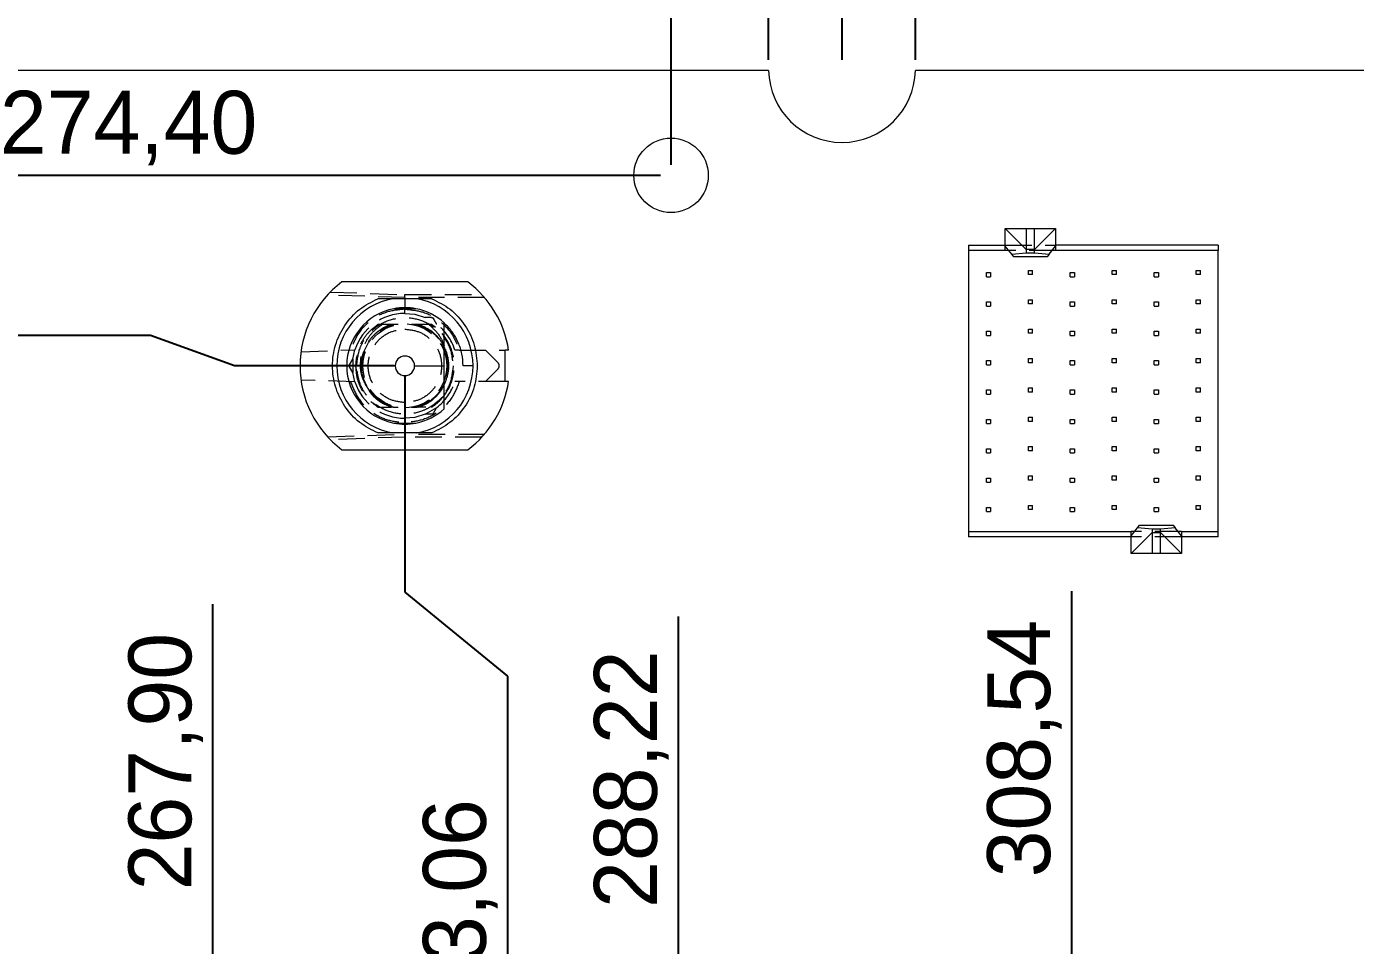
# Model space of a CAD drawing. Header units: millimetres. Extents: x -64 to 530, y -86 to 334.
# Drawn here: x 255 to 318.4, y 237.7 to 281.5 of the extents above; entities that cross this region are included whole.
import ezdxf

# ---------------------------------------------------------------- set-up
doc = ezdxf.new("R2010")
doc.units = ezdxf.units.MM
doc.header["$PDSIZE"] = -1
doc.linetypes.add('HIDDEN', pattern=[1.905, 1.27, -0.635])
doc.dimstyles.new('ISO-25', dxfattribs={"dimtxt": 2.5, "dimasz": 2.5, "dimexe": 1.25, "dimexo": 0.625, "dimtad": 1, "dimtxsty": 'Standard', "dimcen": 2.5, "dimadec": 0, "dimazin": 0, "dimtfac": 1, "dimtmove": 0, "dimatfit": 3, "dimfxl": 0, "dimarcsym": 0})

# ---------------------------------------------------------------- blocks, each defined once
blk = doc.blocks.new('*D35')
at = {"color": 0, "lineweight": -2}
for p, q in [((437.684, 297.079), (437.684, 315.579)), ((431.8, 293.079), (437.684, 297.079)), ((431.8, 279.9), (431.8, 293.079))]:
    blk.add_line(p, q, dxfattribs=at)
at = {"layer": 'Defpoints', "color": 0}
for p in [(437.684, 301.079), (431.8, 279.4), (0, 0)]:
    blk.add_point(p, dxfattribs=at)
at = {"color": 0, "insert": (435.434, 308.579), "char_height": 3, "attachment_point": 5, "rotation": 90}
blk.add_mtext('431,80', dxfattribs=at)
blk = doc.blocks.new('*D43')
at = {"color": 0, "lineweight": -2}
for p, q in [((280.31, 293.54), (280.31, 313.54)), ((285.75, 289.54), (280.31, 293.54)), ((285.75, 274.9), (285.75, 289.54))]:
    blk.add_line(p, q, dxfattribs=at)
at = {"layer": 'Defpoints', "color": 0}
for p in [(280.31, 297.54), (285.75, 274.4), (0, 0)]:
    blk.add_point(p, dxfattribs=at)
at = {"color": 0, "insert": (278.06, 305.79), "char_height": 3, "attachment_point": 5, "rotation": 90}
blk.add_mtext('285,75', dxfattribs=at)
blk = doc.blocks.new('*D44')
at = {"color": 0, "lineweight": -2}
for p, q in [((298.633, 293.447), (298.633, 312.947)), ((293.9, 289.447), (298.633, 293.447)), ((293.9, 279.9), (293.9, 289.447))]:
    blk.add_line(p, q, dxfattribs=at)
at = {"layer": 'Defpoints', "color": 0}
for p in [(298.633, 297.447), (293.9, 279.4), (0, 0)]:
    blk.add_point(p, dxfattribs=at)
at = {"color": 0, "insert": (296.383, 305.447), "char_height": 3, "attachment_point": 5, "rotation": 90}
blk.add_mtext('293,90', dxfattribs=at)
blk = doc.blocks.new('*D45')
at = {"color": 0, "lineweight": -2}
blk.add_line((285.25, 274.4), (252.388, 274.4), dxfattribs=at)
at = {"layer": 'Defpoints', "color": 0}
for p in [(267.888, 274.4), (285.75, 274.4), (0, 0)]:
    blk.add_point(p, dxfattribs=at)
at = {"color": 0, "insert": (259.888, 276.65), "char_height": 3, "attachment_point": 5}
blk.add_mtext('274,40', dxfattribs=at)
blk = doc.blocks.new('*D46')
at = {"color": 0, "lineweight": -2}
for p, q in [((273.06, 264.82), (273.06, 254.53)), ((273.06, 254.53), (277.95, 250.53)), ((277.95, 250.53), (277.95, 231.03))]:
    blk.add_line(p, q, dxfattribs=at)
at = {"layer": 'Defpoints', "color": 0}
for p in [(273.06, 265.32), (277.95, 246.53), (0, 0)]:
    blk.add_point(p, dxfattribs=at)
at = {"color": 0, "insert": (275.7, 238.53), "char_height": 3, "attachment_point": 5, "rotation": 90}
blk.add_mtext('273,06', dxfattribs=at)
blk = doc.blocks.new('*D47')
at = {"color": 0, "lineweight": -2}
for p, q in [((260.93, 266.76), (240.93, 266.76)), ((264.93, 265.32), (260.93, 266.76)), ((272.56, 265.32), (264.93, 265.32))]:
    blk.add_line(p, q, dxfattribs=at)
at = {"layer": 'Defpoints', "color": 0}
for p in [(256.93, 266.76), (273.06, 265.32), (0, 0)]:
    blk.add_point(p, dxfattribs=at)
at = {"color": 0, "insert": (248.68, 269.01), "char_height": 3, "attachment_point": 5}
blk.add_mtext('265,32', dxfattribs=at)
blk = doc.blocks.new('*D48')
at = {"color": 0, "lineweight": -2}
for p, q in [((355.301, 295.339), (355.301, 315.339)), ((359.73, 291.339), (355.301, 295.339)), ((359.73, 265.82), (359.73, 291.339))]:
    blk.add_line(p, q, dxfattribs=at)
at = {"layer": 'Defpoints', "color": 0}
for p in [(355.301, 299.339), (359.73, 265.32), (0, 0)]:
    blk.add_point(p, dxfattribs=at)
at = {"color": 0, "insert": (353.051, 307.589), "char_height": 3, "attachment_point": 5, "rotation": 90}
blk.add_mtext('359,73', dxfattribs=at)
blk = doc.blocks.new('*D49')
at = {"color": 0, "lineweight": -2}
for p, q in [((349.375, 265.32), (345.375, 260.541)), ((359.23, 265.32), (349.375, 265.32)), ((345.375, 260.541), (325.375, 260.541))]:
    blk.add_line(p, q, dxfattribs=at)
at = {"layer": 'Defpoints', "color": 0}
for p in [(359.73, 265.32), (341.375, 260.541), (0, 0)]:
    blk.add_point(p, dxfattribs=at)
at = {"color": 0, "insert": (333.125, 262.791), "char_height": 3, "attachment_point": 5}
blk.add_mtext('265,32', dxfattribs=at)
blk = doc.blocks.new('*D50')
at = {"color": 0, "lineweight": -2}
for p, q in [((411.281, 297.743), (411.281, 316.243)), ((415.9, 293.743), (411.281, 297.743)), ((415.9, 279.97), (415.9, 293.743))]:
    blk.add_line(p, q, dxfattribs=at)
at = {"layer": 'Defpoints', "color": 0}
for p in [(411.281, 301.743), (415.9, 279.47), (0, 0)]:
    blk.add_point(p, dxfattribs=at)
at = {"color": 0, "insert": (409.031, 309.243), "char_height": 3, "attachment_point": 5, "rotation": 90}
blk.add_mtext('415,90', dxfattribs=at)
blk = doc.blocks.new('*D51')
at = {"color": 0, "lineweight": -2}
for p, q in [((441.42, 274.4), (445.42, 275.871)), ((445.42, 275.871), (464.92, 275.871)), ((425.95, 274.4), (441.42, 274.4))]:
    blk.add_line(p, q, dxfattribs=at)
at = {"layer": 'Defpoints', "color": 0}
for p in [(449.42, 275.871), (425.45, 274.4), (0, 0)]:
    blk.add_point(p, dxfattribs=at)
at = {"color": 0, "insert": (457.42, 278.121), "char_height": 3, "attachment_point": 5}
blk.add_mtext('274,40', dxfattribs=at)
blk = doc.blocks.new('*D52')
at = {"color": 0, "lineweight": -2}
for p, q in [((423.283, 294.998), (423.283, 314.998)), ((425.45, 290.998), (423.283, 294.998)), ((425.45, 274.9), (425.45, 290.998))]:
    blk.add_line(p, q, dxfattribs=at)
at = {"layer": 'Defpoints', "color": 0}
for p in [(423.283, 298.998), (425.45, 274.4), (0, 0)]:
    blk.add_point(p, dxfattribs=at)
at = {"color": 0, "insert": (421.033, 307.248), "char_height": 3, "attachment_point": 5, "rotation": 90}
blk.add_mtext('425,45', dxfattribs=at)
blk = doc.blocks.new('*D75')
at = {"color": 0, "lineweight": -2}
for p, q in [((288.794, 294.16), (288.794, 313.16)), ((290.401, 290.16), (288.794, 294.16)), ((290.401, 279.9), (290.401, 290.16))]:
    blk.add_line(p, q, dxfattribs=at)
at = {"layer": 'Defpoints', "color": 0}
for p in [(288.794, 298.16), (290.401, 279.4), (0, 0)]:
    blk.add_point(p, dxfattribs=at)
at = {"color": 0, "insert": (286.544, 305.91), "char_height": 3, "attachment_point": 5, "rotation": 90}
blk.add_mtext('290,40', dxfattribs=at)
blk = doc.blocks.new('*D76')
at = {"color": 0, "lineweight": -2}
for p, q in [((306.252, 292.611), (306.252, 312.111)), ((297.399, 288.611), (306.252, 292.611)), ((297.399, 279.9), (297.399, 288.611))]:
    blk.add_line(p, q, dxfattribs=at)
at = {"layer": 'Defpoints', "color": 0}
for p in [(306.252, 296.611), (297.399, 279.4), (0, 0)]:
    blk.add_point(p, dxfattribs=at)
at = {"color": 0, "insert": (304.002, 304.611), "char_height": 3, "attachment_point": 5, "rotation": 90}
blk.add_mtext('297,40', dxfattribs=at)
blk = doc.blocks.new('*D77')
at = {"color": 0, "lineweight": -2}
for p, q in [((404.526, 297.682), (404.526, 316.182)), ((412.401, 293.682), (404.526, 297.682)), ((412.401, 279.9), (412.401, 293.682))]:
    blk.add_line(p, q, dxfattribs=at)
at = {"layer": 'Defpoints', "color": 0}
for p in [(404.526, 301.682), (412.401, 279.4), (0, 0)]:
    blk.add_point(p, dxfattribs=at)
at = {"color": 0, "insert": (402.276, 309.182), "char_height": 3, "attachment_point": 5, "rotation": 90}
blk.add_mtext('412,40', dxfattribs=at)
blk = doc.blocks.new('*D78')
at = {"color": 0, "lineweight": -2}
for p, q in [((417.265, 297.291), (417.265, 315.791)), ((419.399, 293.291), (417.265, 297.291)), ((419.399, 279.9), (419.399, 293.291))]:
    blk.add_line(p, q, dxfattribs=at)
at = {"layer": 'Defpoints', "color": 0}
for p in [(417.265, 301.291), (419.399, 279.4), (0, 0)]:
    blk.add_point(p, dxfattribs=at)
at = {"color": 0, "insert": (415.015, 308.791), "char_height": 3, "attachment_point": 5, "rotation": 90}
blk.add_mtext('419,40', dxfattribs=at)
blk = doc.blocks.new('*D119')
at = {"color": 0, "lineweight": -2}
for p, q in [((393.843, 235.159), (393.843, 254.159)), ((396, 231.159), (393.843, 235.159)), ((396, 225.095), (396, 231.159))]:
    blk.add_line(p, q, dxfattribs=at)
at = {"layer": 'Defpoints', "color": 0}
for p in [(393.843, 239.159), (396, 224.595), (0, 0)]:
    blk.add_point(p, dxfattribs=at)
at = {"color": 0, "insert": (391.593, 246.909), "char_height": 3, "attachment_point": 5, "rotation": 90}
blk.add_mtext('396,00', dxfattribs=at)
blk = doc.blocks.new('*D120')
at = {"color": 0, "lineweight": -2}
for p, q in [((372.602, 236.309), (372.602, 255.809)), ((373.5, 232.309), (372.602, 236.309)), ((373.5, 225.095), (373.5, 232.309))]:
    blk.add_line(p, q, dxfattribs=at)
at = {"layer": 'Defpoints', "color": 0}
for p in [(372.602, 240.309), (373.5, 224.595), (0, 0)]:
    blk.add_point(p, dxfattribs=at)
at = {"color": 0, "insert": (370.352, 248.309), "char_height": 3, "attachment_point": 5, "rotation": 90}
blk.add_mtext('373,50', dxfattribs=at)
blk = doc.blocks.new('*D121')
at = {"color": 0, "lineweight": -2}
for p, q in [((345.579, 237.414), (345.579, 256.414)), ((349.175, 233.414), (345.579, 237.414)), ((349.175, 225.095), (349.175, 233.414))]:
    blk.add_line(p, q, dxfattribs=at)
at = {"layer": 'Defpoints', "color": 0}
for p in [(345.579, 241.414), (349.175, 224.595), (0, 0)]:
    blk.add_point(p, dxfattribs=at)
at = {"color": 0, "insert": (343.329, 249.164), "char_height": 3, "attachment_point": 5, "rotation": 90}
blk.add_mtext('349,18', dxfattribs=at)
blk = doc.blocks.new('*D122')
at = {"color": 0, "lineweight": -2}
for p, q in [((325.674, 236.995), (325.674, 256.995)), ((328.855, 232.995), (325.674, 236.995)), ((328.855, 225.095), (328.855, 232.995))]:
    blk.add_line(p, q, dxfattribs=at)
at = {"layer": 'Defpoints', "color": 0}
for p in [(325.674, 240.995), (328.855, 224.595), (0, 0)]:
    blk.add_point(p, dxfattribs=at)
at = {"color": 0, "insert": (323.424, 249.245), "char_height": 3, "attachment_point": 5, "rotation": 90}
blk.add_mtext('328,86', dxfattribs=at)
blk = doc.blocks.new('*D123')
at = {"color": 0, "lineweight": -2}
for p, q in [((304.85, 235.076), (304.85, 254.576)), ((308.535, 231.076), (304.85, 235.076)), ((308.535, 225.095), (308.535, 231.076))]:
    blk.add_line(p, q, dxfattribs=at)
at = {"layer": 'Defpoints', "color": 0}
for p in [(304.85, 239.076), (308.535, 224.595), (0, 0)]:
    blk.add_point(p, dxfattribs=at)
at = {"color": 0, "insert": (302.6, 247.076), "char_height": 3, "attachment_point": 5, "rotation": 90}
blk.add_mtext('308,54', dxfattribs=at)
blk = doc.blocks.new('*D124')
at = {"color": 0, "lineweight": -2}
for p, q in [((286.103, 233.369), (286.103, 253.369)), ((288.215, 229.369), (286.103, 233.369)), ((288.215, 225.095), (288.215, 229.369))]:
    blk.add_line(p, q, dxfattribs=at)
at = {"layer": 'Defpoints', "color": 0}
for p in [(286.103, 237.369), (288.215, 224.595), (0, 0)]:
    blk.add_point(p, dxfattribs=at)
at = {"color": 0, "insert": (283.853, 245.619), "char_height": 3, "attachment_point": 5, "rotation": 90}
blk.add_mtext('288,22', dxfattribs=at)
blk = doc.blocks.new('*D125')
at = {"color": 0, "lineweight": -2}
for p, q in [((263.907, 234.454), (263.907, 253.954)), ((267.895, 230.454), (263.907, 234.454)), ((267.895, 225.095), (267.895, 230.454))]:
    blk.add_line(p, q, dxfattribs=at)
at = {"layer": 'Defpoints', "color": 0}
for p in [(263.907, 238.454), (267.895, 224.595), (0, 0)]:
    blk.add_point(p, dxfattribs=at)
at = {"color": 0, "insert": (261.657, 246.454), "char_height": 3, "attachment_point": 5, "rotation": 90}
blk.add_mtext('267,90', dxfattribs=at)

msp = doc.modelspace()

# ---------------------------------------------------------------- linework, layer by layer
at = {"color": 7, "linetype": 'Continuous', "lineweight": 15}
for p, q in [((290.401, 279.4), (139.399, 279.4)), ((412.401, 279.4), (297.399, 279.4)), ((301.685, 271.87), (302.685, 271.87)), ((301.685, 271.87), (302.685, 270.87)), ((301.685, 271.02), (301.685, 271.87)), ((302.685, 271.87), (303.085, 271.87)), ((302.685, 271.87), (302.685, 270.87)), ((303.085, 270.87), (303.085, 271.87)), ((303.085, 270.87), (304.085, 271.87)), ((303.085, 271.87), (304.085, 271.87)), ((304.085, 271.87), (304.085, 271.02)), ((299.935, 271.07), (301.685, 271.07)), ((299.935, 271.07), (299.935, 270.82)), ((301.685, 270.82), (299.935, 270.82)), ((299.935, 270.82), (299.935, 257.42)), ((301.99, 270.639), (301.685, 271.02)), ((301.685, 270.82), (301.685, 271.02)), ((301.99, 270.639), (302.685, 270.7)), ((302.085, 270.52), (301.99, 270.639)), ((303.085, 270.87), (302.685, 270.87)), ((302.685, 270.87), (302.685, 270.7)), ((302.685, 270.7), (303.085, 270.7)), ((303.085, 270.7), (303.085, 270.87)), ((303.085, 270.7), (303.78, 270.639)), ((303.78, 270.639), (303.685, 270.52)), ((303.78, 270.639), (304.085, 271.02)), ((311.835, 271.07), (304.085, 271.07)), ((304.085, 271.02), (304.085, 270.82)), ((311.835, 270.82), (304.085, 270.82)), ((311.835, 271.07), (311.835, 270.82)), ((311.835, 257.42), (311.835, 270.82)), ((303.685, 270.52), (302.085, 270.52)), ((276.06, 269.32), (270.06, 269.32)), ((278.003, 266.07), (277.835, 266.07)), ((277.835, 264.57), (277.835, 266.07)), ((270.285, 265.32), (269.81, 265.32)), ((270.285, 265.32), (272.595, 265.32)), ((273.525, 265.32), (274.935, 265.32)), ((276.31, 265.32), (275.835, 265.32)), ((278.003, 264.57), (277.835, 264.57)), ((270.06, 261.32), (276.06, 261.32)), ((299.935, 257.42), (307.685, 257.42)), ((299.935, 257.42), (299.935, 257.17)), ((307.685, 257.22), (307.99, 257.601)), ((307.685, 257.22), (307.685, 257.42)), ((308.685, 257.37), (307.685, 256.37)), ((307.685, 256.37), (307.685, 257.22)), ((307.99, 257.601), (308.085, 257.72)), ((308.685, 257.54), (307.99, 257.601)), ((308.085, 257.72), (309.685, 257.72)), ((309.085, 257.54), (308.685, 257.54)), ((308.685, 257.54), (308.685, 257.37)), ((308.685, 257.37), (309.085, 257.37)), ((308.685, 257.37), (308.685, 256.37)), ((309.78, 257.601), (309.085, 257.54)), ((309.085, 257.37), (309.085, 257.54)), ((310.085, 256.37), (309.085, 257.37)), ((309.085, 256.37), (309.085, 257.37)), ((309.685, 257.72), (309.78, 257.601)), ((310.085, 257.22), (309.78, 257.601)), ((310.085, 257.42), (311.835, 257.42)), ((310.085, 257.42), (310.085, 257.22)), ((310.085, 257.22), (310.085, 256.37)), ((311.835, 257.17), (311.835, 257.42)), ((307.685, 257.17), (299.935, 257.17)), ((311.835, 257.17), (310.085, 257.17)), ((308.685, 256.37), (307.685, 256.37)), ((309.085, 256.37), (308.685, 256.37)), ((310.085, 256.37), (309.085, 256.37))]:
    msp.add_line(p, q, dxfattribs=at)
at = {"color": 7, "linetype": 'HIDDEN', "lineweight": 0}
for p, q in [((301.685, 271.07), (304.085, 271.07)), ((304.085, 270.82), (301.685, 270.82)), ((300.785, 269.77), (300.985, 269.77)), ((300.785, 269.57), (300.785, 269.77)), ((300.785, 269.57), (300.985, 269.57)), ((300.985, 269.77), (300.985, 269.57)), ((302.785, 269.67), (302.785, 269.87)), ((302.785, 269.87), (302.985, 269.87)), ((302.985, 269.67), (302.785, 269.67)), ((302.985, 269.67), (302.985, 269.87)), ((304.785, 269.77), (304.985, 269.77)), ((304.785, 269.57), (304.785, 269.77)), ((304.785, 269.57), (304.985, 269.57)), ((304.985, 269.77), (304.985, 269.57)), ((306.785, 269.67), (306.785, 269.87)), ((306.785, 269.87), (306.985, 269.87)), ((306.985, 269.67), (306.785, 269.67)), ((306.985, 269.67), (306.985, 269.87)), ((308.785, 269.57), (308.785, 269.77)), ((308.785, 269.77), (308.985, 269.77)), ((308.785, 269.57), (308.985, 269.57)), ((308.985, 269.77), (308.985, 269.57)), ((310.785, 269.87), (310.985, 269.87)), ((310.785, 269.67), (310.785, 269.87)), ((310.985, 269.67), (310.785, 269.67)), ((310.985, 269.67), (310.985, 269.87)), ((273.06, 268.57), (269.374, 268.699)), ((269.507, 268.838), (273.06, 268.714)), ((273.06, 268.57), (273.06, 268.714)), ((273.06, 268.714), (276.731, 268.714)), ((273.06, 268.57), (273.06, 268.02)), ((273.06, 267.82), (273.06, 268.02)), ((276.86, 268.57), (273.71, 268.57)), ((300.785, 268.17), (300.785, 268.37)), ((300.785, 268.37), (300.985, 268.37)), ((300.785, 268.17), (300.985, 268.17)), ((300.985, 268.37), (300.985, 268.17)), ((302.785, 268.27), (302.785, 268.47)), ((302.785, 268.47), (302.985, 268.47)), ((302.985, 268.27), (302.785, 268.27)), ((302.985, 268.27), (302.985, 268.47)), ((304.785, 268.37), (304.985, 268.37)), ((304.785, 268.17), (304.785, 268.37)), ((304.785, 268.17), (304.985, 268.17)), ((304.985, 268.37), (304.985, 268.17)), ((306.785, 268.47), (306.985, 268.47)), ((306.785, 268.27), (306.785, 268.47)), ((306.985, 268.27), (306.785, 268.27)), ((306.985, 268.27), (306.985, 268.47)), ((308.785, 268.17), (308.785, 268.37)), ((308.785, 268.37), (308.985, 268.37)), ((308.785, 268.17), (308.985, 268.17)), ((308.985, 268.37), (308.985, 268.17)), ((310.785, 268.27), (310.785, 268.47)), ((310.785, 268.47), (310.985, 268.47)), ((310.985, 268.27), (310.785, 268.27)), ((310.985, 268.27), (310.985, 268.47)), ((271.786, 267.295), (271.513, 267.066)), ((272.409, 267.295), (271.786, 267.295)), ((272.409, 267.295), (271.897, 267.032)), ((271.937, 267.033), (272.494, 267.295)), ((271.937, 267.033), (272.494, 267.295)), ((272.745, 267.295), (271.987, 267.295)), ((274.334, 267.295), (273.375, 267.295)), ((273.626, 267.295), (273.939, 267.147)), ((274.061, 267.295), (273.711, 267.295)), ((274.026, 267.133), (273.711, 267.295)), ((274.512, 267.146), (274.334, 267.295)), ((300.785, 266.97), (300.985, 266.97)), ((300.785, 266.77), (300.785, 266.97)), ((300.785, 266.77), (300.985, 266.77)), ((300.985, 266.97), (300.985, 266.77)), ((302.785, 266.87), (302.785, 267.07)), ((302.785, 267.07), (302.985, 267.07)), ((302.985, 266.87), (302.785, 266.87)), ((302.985, 266.87), (302.985, 267.07)), ((304.785, 266.97), (304.985, 266.97)), ((304.785, 266.77), (304.785, 266.97)), ((304.785, 266.77), (304.985, 266.77)), ((304.985, 266.97), (304.985, 266.77)), ((306.785, 266.87), (306.785, 267.07)), ((306.785, 267.07), (306.985, 267.07)), ((306.985, 266.87), (306.785, 266.87)), ((306.985, 266.87), (306.985, 267.07)), ((308.785, 266.97), (308.985, 266.97)), ((308.785, 266.77), (308.785, 266.97)), ((308.785, 266.77), (308.985, 266.77)), ((308.985, 266.97), (308.985, 266.77)), ((310.785, 266.87), (310.785, 267.07)), ((310.785, 267.07), (310.985, 267.07)), ((310.985, 266.87), (310.785, 266.87)), ((310.985, 266.87), (310.985, 267.07)), ((268.106, 265.995), (270.68, 266.085)), ((270.423, 265.37), (270.581, 265.643)), ((270.581, 265.643), (270.68, 266.085)), ((270.581, 265.643), (270.581, 264.997)), ((270.771, 265.809), (270.71, 265.32)), ((275.654, 266.07), (277.835, 266.07)), ((276.895, 266.07), (277.468, 265.497)), ((300.785, 265.57), (300.985, 265.57)), ((300.785, 265.37), (300.785, 265.57)), ((300.985, 265.57), (300.985, 265.37)), ((302.785, 265.47), (302.785, 265.67)), ((302.785, 265.67), (302.985, 265.67)), ((302.985, 265.47), (302.785, 265.47)), ((302.985, 265.47), (302.985, 265.67)), ((304.785, 265.37), (304.785, 265.57)), ((304.785, 265.57), (304.985, 265.57)), ((304.985, 265.57), (304.985, 265.37)), ((306.785, 265.47), (306.785, 265.67)), ((306.785, 265.67), (306.985, 265.67)), ((306.985, 265.47), (306.785, 265.47)), ((306.985, 265.47), (306.985, 265.67)), ((308.785, 265.57), (308.985, 265.57)), ((308.785, 265.37), (308.785, 265.57)), ((308.985, 265.57), (308.985, 265.37)), ((310.785, 265.47), (310.785, 265.67)), ((310.785, 265.67), (310.985, 265.67)), ((310.985, 265.47), (310.785, 265.47)), ((310.985, 265.47), (310.985, 265.67)), ((270.581, 264.997), (270.423, 265.27)), ((270.68, 264.555), (270.581, 264.997)), ((270.71, 265.32), (270.738, 265.097)), ((270.71, 265.32), (270.748, 265.014)), ((277.468, 265.143), (276.895, 264.57)), ((300.785, 265.37), (300.985, 265.37)), ((304.785, 265.37), (304.985, 265.37)), ((308.785, 265.37), (308.985, 265.37)), ((270.68, 264.555), (268.106, 264.645)), ((277.835, 264.57), (275.654, 264.57)), ((302.785, 264.07), (302.785, 264.27)), ((302.785, 264.27), (302.985, 264.27)), ((302.985, 264.07), (302.985, 264.27)), ((306.785, 264.07), (306.785, 264.27)), ((306.785, 264.27), (306.985, 264.27)), ((306.985, 264.07), (306.985, 264.27)), ((310.785, 264.07), (310.785, 264.27)), ((310.785, 264.27), (310.985, 264.27)), ((310.985, 264.07), (310.985, 264.27)), ((272.494, 263.345), (271.789, 263.706)), ((271.895, 263.609), (272.409, 263.345)), ((272.409, 263.345), (271.895, 263.609)), ((272.494, 263.345), (271.962, 263.596)), ((272.494, 263.345), (271.962, 263.596)), ((271.962, 263.575), (272.409, 263.345)), ((272.409, 263.345), (271.962, 263.575)), ((274.283, 263.639), (273.711, 263.345)), ((274.283, 263.639), (273.711, 263.345)), ((274.949, 263.922), (274.334, 263.345)), ((300.785, 264.17), (300.985, 264.17)), ((300.785, 263.97), (300.785, 264.17)), ((300.785, 263.97), (300.985, 263.97)), ((300.985, 264.17), (300.985, 263.97)), ((302.985, 264.07), (302.785, 264.07)), ((304.785, 263.97), (304.785, 264.17)), ((304.785, 264.17), (304.985, 264.17)), ((304.785, 263.97), (304.985, 263.97)), ((304.985, 264.17), (304.985, 263.97)), ((306.985, 264.07), (306.785, 264.07)), ((308.785, 264.17), (308.985, 264.17)), ((308.785, 263.97), (308.785, 264.17)), ((308.785, 263.97), (308.985, 263.97)), ((308.985, 264.17), (308.985, 263.97)), ((310.985, 264.07), (310.785, 264.07)), ((271.541, 263.551), (271.786, 263.345)), ((271.58, 263.518), (271.786, 263.345)), ((271.786, 263.345), (272.409, 263.345)), ((272.494, 263.345), (272.745, 263.345)), ((273.375, 263.345), (273.626, 263.345)), ((273.965, 263.505), (273.626, 263.345)), ((273.711, 263.345), (273.952, 263.469)), ((274.061, 263.345), (273.711, 263.345)), ((274.02, 263.012), (274.579, 263.334)), ((272.536, 262.595), (272.536, 262.595)), ((273.06, 262.62), (273.06, 262.82)), ((273.06, 262.62), (273.06, 262.07)), ((300.785, 262.77), (300.985, 262.77)), ((300.785, 262.57), (300.785, 262.77)), ((300.785, 262.57), (300.985, 262.57)), ((300.985, 262.77), (300.985, 262.57)), ((302.785, 262.87), (302.985, 262.87)), ((302.785, 262.67), (302.785, 262.87)), ((302.985, 262.67), (302.785, 262.67)), ((302.985, 262.67), (302.985, 262.87)), ((304.785, 262.77), (304.985, 262.77)), ((304.785, 262.57), (304.785, 262.77)), ((304.785, 262.57), (304.985, 262.57)), ((304.985, 262.77), (304.985, 262.57)), ((306.785, 262.67), (306.785, 262.87)), ((306.785, 262.87), (306.985, 262.87)), ((306.985, 262.67), (306.785, 262.67)), ((306.985, 262.67), (306.985, 262.87)), ((308.785, 262.77), (308.985, 262.77)), ((308.785, 262.57), (308.785, 262.77)), ((308.785, 262.57), (308.985, 262.57)), ((308.985, 262.77), (308.985, 262.57)), ((310.785, 262.67), (310.785, 262.87)), ((310.785, 262.87), (310.985, 262.87)), ((310.985, 262.67), (310.785, 262.67)), ((310.985, 262.67), (310.985, 262.87)), ((269.374, 261.941), (273.06, 262.07)), ((273.06, 261.926), (269.507, 261.802)), ((273.06, 262.07), (273.06, 261.926)), ((276.731, 261.926), (273.06, 261.926)), ((273.71, 262.07), (276.86, 262.07)), ((300.785, 261.37), (300.985, 261.37)), ((300.785, 261.17), (300.785, 261.37)), ((300.785, 261.17), (300.985, 261.17)), ((300.985, 261.37), (300.985, 261.17)), ((302.785, 261.47), (302.985, 261.47)), ((302.785, 261.27), (302.785, 261.47)), ((302.985, 261.27), (302.785, 261.27)), ((302.985, 261.27), (302.985, 261.47)), ((304.785, 261.37), (304.985, 261.37)), ((304.785, 261.17), (304.785, 261.37)), ((304.785, 261.17), (304.985, 261.17)), ((304.985, 261.37), (304.985, 261.17)), ((306.785, 261.27), (306.785, 261.47)), ((306.785, 261.47), (306.985, 261.47)), ((306.985, 261.27), (306.785, 261.27)), ((306.985, 261.27), (306.985, 261.47)), ((308.785, 261.37), (308.985, 261.37)), ((308.785, 261.17), (308.785, 261.37)), ((308.785, 261.17), (308.985, 261.17)), ((308.985, 261.37), (308.985, 261.17)), ((310.785, 261.27), (310.785, 261.47)), ((310.785, 261.47), (310.985, 261.47)), ((310.985, 261.27), (310.785, 261.27)), ((310.985, 261.27), (310.985, 261.47)), ((300.785, 259.77), (300.785, 259.97)), ((300.785, 259.97), (300.985, 259.97)), ((300.785, 259.77), (300.985, 259.77)), ((300.985, 259.97), (300.985, 259.77)), ((302.785, 260.07), (302.985, 260.07)), ((302.785, 259.87), (302.785, 260.07)), ((302.985, 259.87), (302.785, 259.87)), ((302.985, 259.87), (302.985, 260.07)), ((304.785, 259.77), (304.785, 259.97)), ((304.785, 259.97), (304.985, 259.97)), ((304.785, 259.77), (304.985, 259.77)), ((304.985, 259.97), (304.985, 259.77)), ((306.785, 259.87), (306.785, 260.07)), ((306.785, 260.07), (306.985, 260.07)), ((306.985, 259.87), (306.785, 259.87)), ((306.985, 259.87), (306.985, 260.07)), ((308.785, 259.77), (308.785, 259.97)), ((308.785, 259.97), (308.985, 259.97)), ((308.785, 259.77), (308.985, 259.77)), ((308.985, 259.97), (308.985, 259.77)), ((310.785, 259.87), (310.785, 260.07)), ((310.785, 260.07), (310.985, 260.07)), ((310.985, 259.87), (310.785, 259.87)), ((310.985, 259.87), (310.985, 260.07)), ((300.785, 258.57), (300.985, 258.57)), ((300.785, 258.37), (300.785, 258.57)), ((300.985, 258.57), (300.985, 258.37)), ((302.785, 258.67), (302.985, 258.67)), ((302.785, 258.47), (302.785, 258.67)), ((302.985, 258.47), (302.985, 258.67)), ((304.785, 258.57), (304.985, 258.57)), ((304.785, 258.37), (304.785, 258.57)), ((304.985, 258.57), (304.985, 258.37)), ((306.785, 258.67), (306.985, 258.67)), ((306.785, 258.47), (306.785, 258.67)), ((306.985, 258.47), (306.985, 258.67)), ((308.785, 258.57), (308.985, 258.57)), ((308.785, 258.37), (308.785, 258.57)), ((308.985, 258.57), (308.985, 258.37)), ((310.785, 258.47), (310.785, 258.67)), ((310.785, 258.67), (310.985, 258.67)), ((310.985, 258.47), (310.985, 258.67)), ((300.785, 258.37), (300.985, 258.37)), ((302.985, 258.47), (302.785, 258.47)), ((304.785, 258.37), (304.985, 258.37)), ((306.985, 258.47), (306.785, 258.47)), ((308.785, 258.37), (308.985, 258.37)), ((310.985, 258.47), (310.785, 258.47)), ((310.085, 257.42), (307.685, 257.42)), ((310.085, 257.17), (307.685, 257.17))]:
    msp.add_line(p, q, dxfattribs=at)
at = {"color": 7, "linetype": 'HIDDEN', "lineweight": 0, "flags": 128}
for points in [[(273.06, 267.82), (273.526, 267.776), (274.02, 267.628)], [(271.786, 267.295), (271.786, 267.295)], [(271.786, 267.295), (271.786, 267.295)], [(271.786, 267.295), (271.786, 267.295)], [(271.786, 267.295), (271.786, 267.295)], [(271.786, 267.295), (271.786, 267.295)], [(271.786, 267.295), (271.786, 267.295)], [(271.786, 267.295), (271.786, 267.295)], [(272.033, 267.099), (272.033, 267.099)], [(272.745, 267.295), (272.745, 267.295)], [(273.375, 267.295), (273.375, 267.295)], [(274.334, 267.295), (274.334, 267.295)], [(274.334, 267.295), (274.334, 267.295)], [(274.334, 267.295), (274.334, 267.295)], [(274.334, 267.295), (274.334, 267.295)], [(274.334, 267.295), (274.334, 267.295)], [(274.334, 267.295), (274.334, 267.295)], [(274.334, 267.295), (274.334, 267.295)], [(274.334, 267.295), (274.334, 267.295)], [(271.281, 266.347), (271.281, 266.347)], [(274.989, 266.096), (274.993, 266.067), (274.993, 266.059), (274.993, 266.057), (274.992, 266.056), (274.992, 266.056), (274.992, 266.056), (274.992, 266.056), (274.992, 266.056), (274.992, 266.056), (274.992, 266.056), (274.992, 266.056), (274.992, 266.056), (274.993, 266.056), (274.993, 266.056), (274.993, 266.056), (274.993, 266.056), (274.993, 266.056), (274.993, 266.056), (274.993, 266.056), (274.992, 266.056), (274.992, 266.056), (274.992, 266.056), (274.992, 266.056), (274.992, 266.056), (274.992, 266.056), (274.992, 266.056), (274.992, 266.056), (274.992, 266.056), (274.991, 266.056), (274.991, 266.056), (274.988, 266.059), (274.924, 266.189), (274.837, 266.352)], [(271.786, 263.345), (271.786, 263.345)], [(272.494, 263.345), (272.494, 263.345)], [(272.494, 263.345), (272.494, 263.345)], [(272.494, 263.345), (272.494, 263.345)], [(272.494, 263.345), (272.494, 263.345)], [(272.494, 263.345), (272.494, 263.345)], [(272.494, 263.345), (272.494, 263.345)], [(272.494, 263.345), (272.494, 263.345)], [(272.494, 263.345), (272.494, 263.345)], [(274.02, 263.012), (273.526, 262.864), (273.06, 262.82)], [(273.626, 263.345), (273.626, 263.345)], [(273.626, 263.345), (273.626, 263.345)], [(273.626, 263.345), (273.626, 263.345)], [(273.626, 263.345), (273.626, 263.345)], [(273.626, 263.345), (273.626, 263.345)], [(274.334, 263.345), (274.334, 263.345)]]:
    msp.add_lwpolyline(points, dxfattribs=at)
at = {"color": 7, "linetype": 'Continuous', "lineweight": 15}
msp.add_circle((285.75, 274.4), 1.775, dxfattribs=at)
at = {"color": 7, "linetype": 'HIDDEN', "lineweight": 0}
msp.add_circle((273.06, 265.32), 2, dxfattribs=at)
at = {"color": 7, "linetype": 'Continuous', "lineweight": 15}
for centre, radius, start, end in [((293.9, 279.47), 3.5, 181.14599, 358.85401), ((273.06, 265.32), 5, 126.8699, 233.1301), ((273.06, 265.32), 5, 8.62693, 53.1301), ((273.06, 265.32), 3.25, 100.06327, 180), ((273.06, 265.32), 2.775, 100.89295, 180), ((273.06, 265.32), 2.775, 79.10668, 100.89376), ((273.06, 265.32), 2.775, 47.49336, 79.10705), ((273.06, 265.32), 3.25, 0, 79.93673), ((273.06, 265.32), 0.465, 0, 180), ((273.06, 265.32), 3.25, 180, 259.93673), ((273.06, 265.32), 2.775, 180, 259.10705), ((273.06, 265.32), 0.465, 180, 0), ((273.06, 265.32), 3.25, 280.06327, 0), ((273.06, 265.32), 5, 306.8699, 351.37307), ((273.06, 265.32), 2.775, 280.89324, 312.50663), ((273.06, 265.32), 2.775, 259.10676, 280.89295)]:
    msp.add_arc(centre, radius, start, end, dxfattribs=at)
at = {"color": 7, "linetype": 'HIDDEN', "lineweight": 0}
for radius, start, end in [(2.5, 90, 162.18431), (2.35, 323.50581, 57.18508), (2.5, 17.4576, 52.57976), (2.5, 197.81569, 270), (2.5, 307.42024, 342.5424)]:
    msp.add_arc((273.06, 265.32), radius, start, end, dxfattribs=at)
at = {"color": 7, "linetype": 'Continuous', "lineweight": 15}
for points, knots in [([(271.771, 262.12), (271.472, 262.271), (270.86, 262.58), (270.158, 263.363), (269.709, 264.303), (269.561, 265.32), (269.709, 266.337), (270.158, 267.277), (270.86, 268.06), (271.472, 268.369), (271.771, 268.52)], [0, 0, 0, 0, 0.122203, 0.249999, 0.377797, 0.499999, 0.622204, 0.75, 0.877797, 1, 1, 1, 1]), ([(272.492, 268.52), (272.492, 268.52), (272.49, 268.52), (272.479, 268.52), (272.435, 268.52), (272.239, 268.52), (272.005, 268.52), (271.809, 268.52), (271.771, 268.52)], [0, 0, 0, 0, 0.01693, 0.039301, 0.081695, 0.236199, 0.852156, 1, 1, 1, 1]), ([(273.628, 268.52), (273.452, 268.52), (273.1, 268.52), (272.706, 268.52), (272.514, 268.52), (272.492, 268.52)], [0, 0, 0, 0, 0.469102, 0.939615, 1, 1, 1, 1]), ([(273.584, 268.045), (273.294, 268.045), (272.941, 268.045), (272.597, 268.045), (272.536, 268.045)], [0, 0, 0, 0, 0.821496, 1, 1, 1, 1]), ([(274.349, 268.52), (274.215, 268.52), (274.041, 268.52), (273.847, 268.52), (273.766, 268.52), (273.712, 268.52), (273.673, 268.52), (273.646, 268.52), (273.632, 268.52), (273.628, 268.52), (273.628, 268.52), (273.628, 268.52)], [0, 0, 0, 0, 0.521929, 0.674708, 0.779638, 0.85173, 0.901665, 0.954567, 0.975881, 0.993095, 1, 1, 1, 1]), ([(274.349, 268.52), (274.649, 268.369), (275.262, 268.06), (275.96, 267.275), (276.426, 266.333), (276.482, 265.649), (276.51, 265.314)], [0, 0, 0, 0, 0.24439, 0.500002, 0.755612, 1, 1, 1, 1]), ([(274.935, 265.32), (274.935, 265.515), (274.935, 266.019), (274.935, 266.701), (274.935, 267.15), (274.935, 267.366)], [0, 0, 0, 0, 0.246526, 0.638137, 1, 1, 1, 1]), ([(275.835, 265.32), (275.824, 265.512), (275.801, 265.895), (275.616, 266.444), (275.336, 266.952), (275.069, 267.228), (274.935, 267.366)], [0, 0, 0, 0, 0.250003, 0.500004, 0.749999, 1, 1, 1, 1]), ([(276.51, 265.314), (276.481, 264.98), (276.423, 264.298), (275.957, 263.361), (275.26, 262.579), (274.648, 262.271), (274.349, 262.12)], [0, 0, 0, 0, 0.244426, 0.5, 0.755577, 1, 1, 1, 1]), ([(274.935, 263.274), (274.935, 263.712), (274.935, 264.315), (274.935, 265.104), (274.935, 265.32)], [0, 0, 0, 0, 0.725758, 1, 1, 1, 1]), ([(272.536, 262.595), (272.826, 262.595), (273.179, 262.595), (273.523, 262.595), (273.584, 262.595)], [0, 0, 0, 0, 0.821487, 1, 1, 1, 1]), ([(272.492, 262.12), (272.492, 262.12), (272.49, 262.12), (272.479, 262.12), (272.435, 262.12), (272.239, 262.12), (272.005, 262.12), (271.809, 262.12), (271.771, 262.12)], [0, 0, 0, 0, 0.01693, 0.039301, 0.081695, 0.236199, 0.852156, 1, 1, 1, 1]), ([(273.628, 262.12), (273.452, 262.12), (273.1, 262.12), (272.706, 262.12), (272.514, 262.12), (272.492, 262.12)], [0, 0, 0, 0, 0.469102, 0.939615, 1, 1, 1, 1]), ([(274.349, 262.12), (274.215, 262.12), (274.041, 262.12), (273.847, 262.12), (273.766, 262.12), (273.712, 262.12), (273.673, 262.12), (273.646, 262.12), (273.632, 262.12), (273.628, 262.12), (273.628, 262.12), (273.628, 262.12)], [0, 0, 0, 0, 0.521929, 0.674708, 0.779638, 0.85173, 0.901665, 0.954567, 0.975881, 0.993095, 1, 1, 1, 1])]:
    msp.add_open_spline(points, degree=3, knots=knots, dxfattribs=at)
at = {"color": 7, "linetype": 'HIDDEN', "lineweight": 0}
for points, knots in [([(273.06, 268.02), (272.778, 267.994), (272.199, 267.942), (271.414, 267.516), (270.785, 266.882), (270.572, 266.341), (270.468, 266.078)], [0, 0, 0, 0, 0.243423, 0.500001, 0.756578, 1, 1, 1, 1]), ([(273.06, 268.02), (273.343, 267.994), (273.923, 267.941), (274.709, 267.513), (275.338, 266.877), (275.55, 266.334), (275.654, 266.07)], [0, 0, 0, 0, 0.243391, 0.499999, 0.756609, 1, 1, 1, 1]), ([(270.76, 265.32), (270.791, 265.609), (270.839, 266.056), (271.125, 266.592), (271.422, 266.957), (271.788, 267.256), (272.324, 267.534), (273.06, 267.676), (273.796, 267.534), (274.332, 267.257), (274.698, 266.958), (274.995, 266.592), (275.281, 266.056), (275.329, 265.609), (275.36, 265.32)], [0, 0, 0, 0, 0.119722, 0.184825, 0.250001, 0.315102, 0.380278, 0.5, 0.619722, 0.684823, 0.749999, 0.815102, 0.880278, 1, 1, 1, 1]), ([(274.335, 267.628), (274.253, 267.628), (274.145, 267.628), (274.048, 267.628), (274.023, 267.628), (274.021, 267.628), (274.02, 267.628)], [0, 0, 0, 0, 0.638678, 0.843738, 0.924999, 1, 1, 1, 1]), ([(274.335, 267.628), (274.344, 267.628), (274.361, 267.626), (274.386, 267.616), (274.407, 267.6), (274.417, 267.586), (274.422, 267.578)], [0, 0, 0, 0, 0.250804, 0.500027, 0.749277, 1, 1, 1, 1]), ([(274.579, 267.305), (274.579, 267.307), (274.577, 267.309), (274.565, 267.33), (274.535, 267.382), (274.485, 267.469), (274.444, 267.54), (274.422, 267.578)], [0, 0, 0, 0, 0.074115, 0.154908, 0.359914, 0.65371, 1, 1, 1, 1]), ([(271.786, 267.295), (271.63, 267.177), (271.316, 266.942), (270.978, 266.455), (270.752, 265.907), (270.724, 265.516), (270.71, 265.32)], [0, 0, 0, 0, 0.249999, 0.499997, 0.749995, 1, 1, 1, 1]), ([(271.987, 267.295), (271.824, 267.178), (271.501, 266.945), (271.16, 266.452), (270.946, 265.901), (270.936, 265.513), (270.931, 265.32)], [0, 0, 0, 0, 0.255054, 0.506736, 0.755053, 1, 1, 1, 1]), ([(272.409, 267.295), (272.272, 267.24), (271.997, 267.131), (271.641, 266.861), (271.347, 266.527), (271.131, 266.138), (271.002, 265.712), (270.966, 265.269), (271.02, 264.826), (271.132, 264.552), (271.188, 264.415)], [0, 0, 0, 0, 0.124999, 0.250001, 0.375002, 0.500001, 0.625001, 0.750001, 0.874999, 1, 1, 1, 1]), ([(272.409, 263.345), (272.209, 263.432), (271.809, 263.605), (271.348, 264.083), (271.049, 264.668), (270.946, 265.32), (271.049, 265.972), (271.348, 266.556), (271.809, 267.035), (272.209, 267.208), (272.409, 267.295)], [0, 0, 0, 0, 0.125, 0.250001, 0.375001, 0.5, 0.624999, 0.75, 0.874999, 1, 1, 1, 1]), ([(271.789, 263.706), (271.65, 263.834), (271.374, 264.09), (271.11, 264.599), (270.986, 265.153), (271.019, 265.721), (271.204, 266.26), (271.528, 266.725), (271.964, 267.096), (272.318, 267.229), (272.494, 267.295)], [0, 0, 0, 0, 0.125002, 0.25, 0.375002, 0.5, 0.625001, 0.75, 0.875001, 1, 1, 1, 1]), ([(273.06, 263.57), (272.831, 263.596), (272.373, 263.649), (271.79, 264.054), (271.401, 264.632), (271.264, 265.32), (271.401, 266.008), (271.79, 266.586), (272.373, 266.991), (272.831, 267.044), (273.06, 267.07)], [0, 0, 0, 0, 0.125, 0.25, 0.375001, 0.5, 0.625001, 0.75, 0.875, 1, 1, 1, 1]), ([(272.409, 267.295), (272.431, 267.295), (272.459, 267.295), (272.486, 267.295), (272.493, 267.295), (272.494, 267.295), (272.494, 267.295)], [0, 0, 0, 0, 0.659291, 0.855246, 0.930495, 1, 1, 1, 1]), ([(272.409, 267.295), (272.431, 267.295), (272.459, 267.295), (272.486, 267.295), (272.493, 267.295), (272.494, 267.295), (272.494, 267.295)], [0, 0, 0, 0, 0.659588, 0.855428, 0.930563, 1, 1, 1, 1]), ([(273.06, 267.07), (273.289, 267.044), (273.747, 266.991), (274.33, 266.586), (274.719, 266.008), (274.856, 265.32), (274.719, 264.632), (274.33, 264.054), (273.747, 263.649), (273.289, 263.596), (273.06, 263.57)], [0, 0, 0, 0, 0.125, 0.25, 0.374999, 0.5, 0.624999, 0.75, 0.875, 1, 1, 1, 1]), ([(273.626, 267.295), (273.626, 267.295), (273.627, 267.295), (273.634, 267.295), (273.661, 267.295), (273.689, 267.295), (273.711, 267.295)], [0, 0, 0, 0, 0.068912, 0.145475, 0.344977, 1, 1, 1, 1]), ([(273.626, 267.295), (273.626, 267.295), (273.627, 267.295), (273.634, 267.295), (273.661, 267.295), (273.689, 267.295), (273.711, 267.295)], [0, 0, 0, 0, 0.068838, 0.145316, 0.344661, 1, 1, 1, 1]), ([(273.626, 267.295), (273.833, 267.214), (274.247, 267.052), (274.729, 266.576), (275.043, 265.984), (275.15, 265.32), (275.043, 264.656), (274.729, 264.064), (274.247, 263.588), (273.833, 263.426), (273.626, 263.345)], [0, 0, 0, 0, 0.125, 0.249999, 0.375001, 0.500001, 0.625, 0.75, 0.875, 1, 1, 1, 1]), ([(273.626, 267.295), (273.833, 267.214), (274.247, 267.052), (274.729, 266.576), (275.043, 265.984), (275.15, 265.32), (275.043, 264.656), (274.729, 264.064), (274.247, 263.588), (273.833, 263.426), (273.626, 263.345)], [0, 0, 0, 0, 0.125, 0.249999, 0.374998, 0.5, 0.624999, 0.75, 0.875, 1, 1, 1, 1]), ([(273.626, 267.295), (273.833, 267.214), (274.247, 267.052), (274.729, 266.576), (275.043, 265.984), (275.15, 265.32), (275.043, 264.656), (274.729, 264.064), (274.247, 263.588), (273.833, 263.426), (273.626, 263.345)], [0, 0, 0, 0, 0.125, 0.25, 0.374999, 0.500001, 0.625, 0.749999, 0.874999, 1, 1, 1, 1]), ([(274.435, 263.79), (274.545, 263.889), (274.815, 264.133), (275.068, 264.672), (275.175, 265.319), (275.071, 265.972), (274.772, 266.556), (274.311, 267.035), (273.911, 267.208), (273.711, 267.295)], [0, 0, 0, 0, 0.101376, 0.251149, 0.400917, 0.550689, 0.700461, 0.85023, 1, 1, 1, 1]), ([(273.711, 267.295), (273.911, 267.208), (274.311, 267.035), (274.772, 266.556), (275.071, 265.972), (275.175, 265.319), (275.067, 264.673), (274.833, 264.16), (274.588, 263.936), (274.504, 263.859)], [0, 0, 0, 0, 0.153218, 0.306438, 0.459655, 0.612874, 0.76609, 0.91931, 1, 1, 1, 1]), ([(273.711, 263.345), (273.911, 263.432), (274.311, 263.605), (274.772, 264.083), (275.071, 264.668), (275.174, 265.32), (275.071, 265.972), (274.772, 266.556), (274.311, 267.035), (273.911, 267.208), (273.711, 267.295)], [0, 0, 0, 0, 0.124999, 0.249998, 0.375, 0.499999, 0.624998, 0.749999, 0.875, 1, 1, 1, 1]), ([(273.711, 267.295), (273.911, 267.208), (274.311, 267.035), (274.772, 266.556), (275.071, 265.972), (275.175, 265.319), (275.068, 264.672), (274.813, 264.129), (274.538, 263.882), (274.425, 263.78)], [0, 0, 0, 0, 0.149287, 0.298576, 0.447861, 0.597151, 0.746437, 0.895725, 1, 1, 1, 1]), ([(274.745, 264.101), (274.856, 264.289), (275.078, 264.664), (275.172, 265.321), (275.072, 265.971), (274.772, 266.557), (274.311, 267.035), (273.911, 267.208), (273.711, 267.295)], [0, 0, 0, 0, 0.166668, 0.333333, 0.500002, 0.666667, 0.833335, 1, 1, 1, 1]), ([(273.711, 267.295), (273.911, 267.208), (274.311, 267.035), (274.772, 266.556), (275.071, 265.972), (275.174, 265.319), (275.069, 264.671), (274.788, 264.089), (274.475, 263.812), (274.325, 263.68)], [0, 0, 0, 0, 0.144562, 0.289127, 0.433689, 0.578255, 0.722817, 0.867379, 1, 1, 1, 1]), ([(274.199, 267.295), (274.366, 267.142), (274.7, 266.837), (274.914, 266.384), (274.98, 266.132), (274.989, 266.096)], [0, 0, 0, 0, 0.461824, 0.924136, 1, 1, 1, 1]), ([(275.654, 266.07), (275.626, 266.07), (275.571, 266.07), (275.503, 266.07), (275.453, 266.07), (275.448, 266.07), (275.445, 266.07)], [0, 0, 0, 0, 0.258623, 0.513619, 0.75609, 1, 1, 1, 1]), ([(277.468, 265.497), (277.489, 265.471), (277.53, 265.419), (277.547, 265.32), (277.53, 265.221), (277.489, 265.169), (277.468, 265.143)], [0, 0, 0, 0, 0.250001, 0.500019, 0.749999, 1, 1, 1, 1]), ([(270.423, 265.27), (270.42, 265.278), (270.412, 265.294), (270.409, 265.32), (270.412, 265.346), (270.42, 265.362), (270.423, 265.37)], [0, 0, 0, 0, 0.249929, 0.499934, 0.74994, 1, 1, 1, 1]), ([(270.71, 265.32), (270.724, 265.124), (270.752, 264.733), (270.978, 264.185), (271.316, 263.698), (271.63, 263.463), (271.786, 263.345)], [0, 0, 0, 0, 0.249999, 0.499998, 0.75, 1, 1, 1, 1]), ([(275.36, 265.32), (275.329, 265.031), (275.281, 264.584), (274.995, 264.048), (274.698, 263.683), (274.332, 263.384), (273.796, 263.106), (273.06, 262.964), (272.324, 263.106), (271.788, 263.383), (271.422, 263.682), (271.125, 264.048), (270.839, 264.584), (270.791, 265.031), (270.76, 265.32)], [0, 0, 0, 0, 0.11972, 0.184823, 0.25, 0.315102, 0.380278, 0.5, 0.619722, 0.684823, 0.75, 0.815103, 0.88028, 1, 1, 1, 1]), ([(271.188, 264.415), (271.12, 264.558), (270.983, 264.845), (270.948, 265.161), (270.931, 265.32)], [0, 0, 0, 0, 0.497061, 1, 1, 1, 1]), ([(270.468, 264.562), (270.572, 264.299), (270.785, 263.758), (271.414, 263.124), (272.199, 262.698), (272.778, 262.646), (273.06, 262.62)], [0, 0, 0, 0, 0.243422, 0.499999, 0.756576, 1, 1, 1, 1]), ([(271.12, 264.603), (271.196, 264.43), (271.358, 264.058), (271.812, 263.606), (272.21, 263.432), (272.409, 263.345)], [0, 0, 0, 0, 0.302543, 0.651274, 1, 1, 1, 1]), ([(271.188, 264.415), (271.27, 264.281), (271.434, 264.014), (271.671, 263.809), (271.789, 263.706)], [0, 0, 0, 0, 0.502466, 1, 1, 1, 1]), ([(275.654, 264.57), (275.55, 264.306), (275.338, 263.763), (274.709, 263.127), (273.923, 262.699), (273.343, 262.646), (273.06, 262.62)], [0, 0, 0, 0, 0.243394, 0.500001, 0.756608, 1, 1, 1, 1]), ([(275.654, 264.57), (275.626, 264.57), (275.571, 264.57), (275.503, 264.57), (275.454, 264.57), (275.448, 264.57), (275.445, 264.57)], [0, 0, 0, 0, 0.258107, 0.512595, 0.755591, 1, 1, 1, 1]), ([(272.494, 263.345), (272.284, 263.423), (271.898, 263.566), (271.623, 263.87), (271.497, 264.009)], [0, 0, 0, 0, 0.544508, 1, 1, 1, 1]), ([(272.409, 263.345), (272.205, 263.428), (271.861, 263.567), (271.617, 263.845), (271.517, 263.958)], [0, 0, 0, 0, 0.592105, 1, 1, 1, 1]), ([(273.626, 263.345), (273.765, 263.393), (274.044, 263.49), (274.278, 263.669), (274.395, 263.758)], [0, 0, 0, 0, 0.5, 1, 1, 1, 1]), ([(274.732, 264.083), (274.59, 263.921), (274.307, 263.595), (273.91, 263.428), (273.711, 263.345)], [0, 0, 0, 0, 0.500004, 1, 1, 1, 1]), ([(274.504, 263.859), (274.435, 263.782), (274.22, 263.544), (273.917, 263.425), (273.711, 263.345)], [0, 0, 0, 0, 0.321273, 1, 1, 1, 1]), ([(274.334, 263.345), (274.494, 263.46), (274.752, 263.645), (274.925, 263.91), (274.99, 264.01)], [0, 0, 0, 0, 0.621031, 1, 1, 1, 1]), ([(274.395, 263.758), (274.487, 263.845), (274.595, 263.946), (274.699, 264.06), (274.721, 264.08), (274.728, 264.083), (274.73, 264.084), (274.731, 264.084), (274.732, 264.083), (274.732, 264.083)], [0, 0, 0, 0, 0.80537, 0.945965, 0.982698, 0.99323, 0.996915, 0.998502, 1, 1, 1, 1]), ([(272.494, 263.345), (272.494, 263.345), (272.493, 263.345), (272.486, 263.345), (272.459, 263.345), (272.431, 263.345), (272.409, 263.345)], [0, 0, 0, 0, 0.06886, 0.145407, 0.344903, 1, 1, 1, 1]), ([(272.494, 263.345), (272.494, 263.345), (272.493, 263.345), (272.486, 263.345), (272.459, 263.345), (272.431, 263.345), (272.409, 263.345)], [0, 0, 0, 0, 0.068944, 0.145586, 0.345161, 1, 1, 1, 1]), ([(273.711, 263.345), (273.689, 263.345), (273.661, 263.345), (273.634, 263.345), (273.627, 263.345), (273.626, 263.345), (273.626, 263.345)], [0, 0, 0, 0, 0.659451, 0.855326, 0.930516, 1, 1, 1, 1]), ([(274.335, 263.012), (274.253, 263.012), (274.145, 263.012), (274.048, 263.012), (274.023, 263.012), (274.021, 263.012), (274.02, 263.012)], [0, 0, 0, 0, 0.638716, 0.843746, 0.925, 1, 1, 1, 1]), ([(274.422, 263.062), (274.417, 263.054), (274.407, 263.04), (274.386, 263.024), (274.361, 263.014), (274.344, 263.012), (274.335, 263.012)], [0, 0, 0, 0, 0.25082, 0.499968, 0.74923, 1, 1, 1, 1]), ([(274.422, 263.062), (274.463, 263.133), (274.517, 263.227), (274.565, 263.31), (274.577, 263.331), (274.579, 263.333), (274.579, 263.334)], [0, 0, 0, 0, 0.638715, 0.843753, 0.925004, 1, 1, 1, 1])]:
    msp.add_open_spline(points, degree=3, knots=knots, dxfattribs=at)

# ---------------------------------------------------------------- dimensions: what is measured, and where the dimension line sits
for feature_location, offset, dtype, picture, middle in [((415.9, 279.47), (-4.619, 22.273), 1, '*D50', (409.031, 309.243)), ((412.401, 279.4), (-7.875, 22.282), 1, '*D77', (402.276, 309.182)), ((419.399, 279.4), (-2.134, 21.891), 1, '*D78', (415.015, 308.791)), ((431.8, 279.4), (5.884, 21.679), 1, '*D35', (435.434, 308.579)), ((359.73, 265.32), (-4.429, 34.019), 1, '*D48', (353.051, 307.589)), ((425.45, 274.4), (-2.167, 24.598), 1, '*D52', (421.033, 307.248)), ((285.75, 274.4), (-5.44, 23.14), 1, '*D43', (278.06, 305.79)), ((290.401, 279.4), (-1.607, 18.76), 1, '*D75', (286.544, 305.91)), ((293.9, 279.4), (4.733, 18.047), 1, '*D44', (296.383, 305.447)), ((297.399, 279.4), (8.853, 17.211), 1, '*D76', (304.002, 304.611)), ((425.45, 274.4), (23.97, 1.471), 0, '*D51', (457.42, 278.121)), ((285.75, 274.4), (-17.862, 0), 0, '*D45', (259.888, 276.65)), ((273.06, 265.32), (-16.13, 1.44), 0, '*D47', (248.68, 269.01)), ((273.06, 265.32), (4.89, -18.79), 1, '*D46', (275.7, 238.53)), ((359.73, 265.32), (-18.355, -4.779), 0, '*D49', (333.125, 262.791)), ((328.855004, 224.594993), (-3.181118, 16.399692), 1, '*D122', (323.423886, 249.244685)), ((349.175004, 224.594993), (-3.596016, 16.818599), 1, '*D121', (343.328988, 249.163592)), ((373.5, 224.595), (-0.898, 15.714), 1, '*D120', (370.352, 248.309)), ((308.535004, 224.594993), (-3.685483, 14.481318), 1, '*D123', (302.599521, 247.07631)), ((396, 224.595), (-2.157, 14.564), 1, '*D119', (391.593, 246.909)), ((267.895004, 224.594993), (-3.988331, 13.858758), 1, '*D125', (261.656673, 246.45375)), ((288.215004, 224.594993), (-2.111829, 12.773652), 1, '*D124', (283.853174, 245.618645))]:
    dim = msp.add_ordinate_dim(feature_location=feature_location, offset=offset, dtype=dtype, origin=(0, 0), dimstyle='ISO-25', override={"dimtxt": 3, "dimasz": 2, "dimexe": 0.5, "dimexo": 0.5, "dimgap": 0.5, "dimzin": 0, "dimadec": 2, "dimtzin": 0})
    dim.commit()
    dim.dimension.update_dxf_attribs({"geometry": picture, "text_midpoint": middle})

doc.saveas('drawing.dxf')
